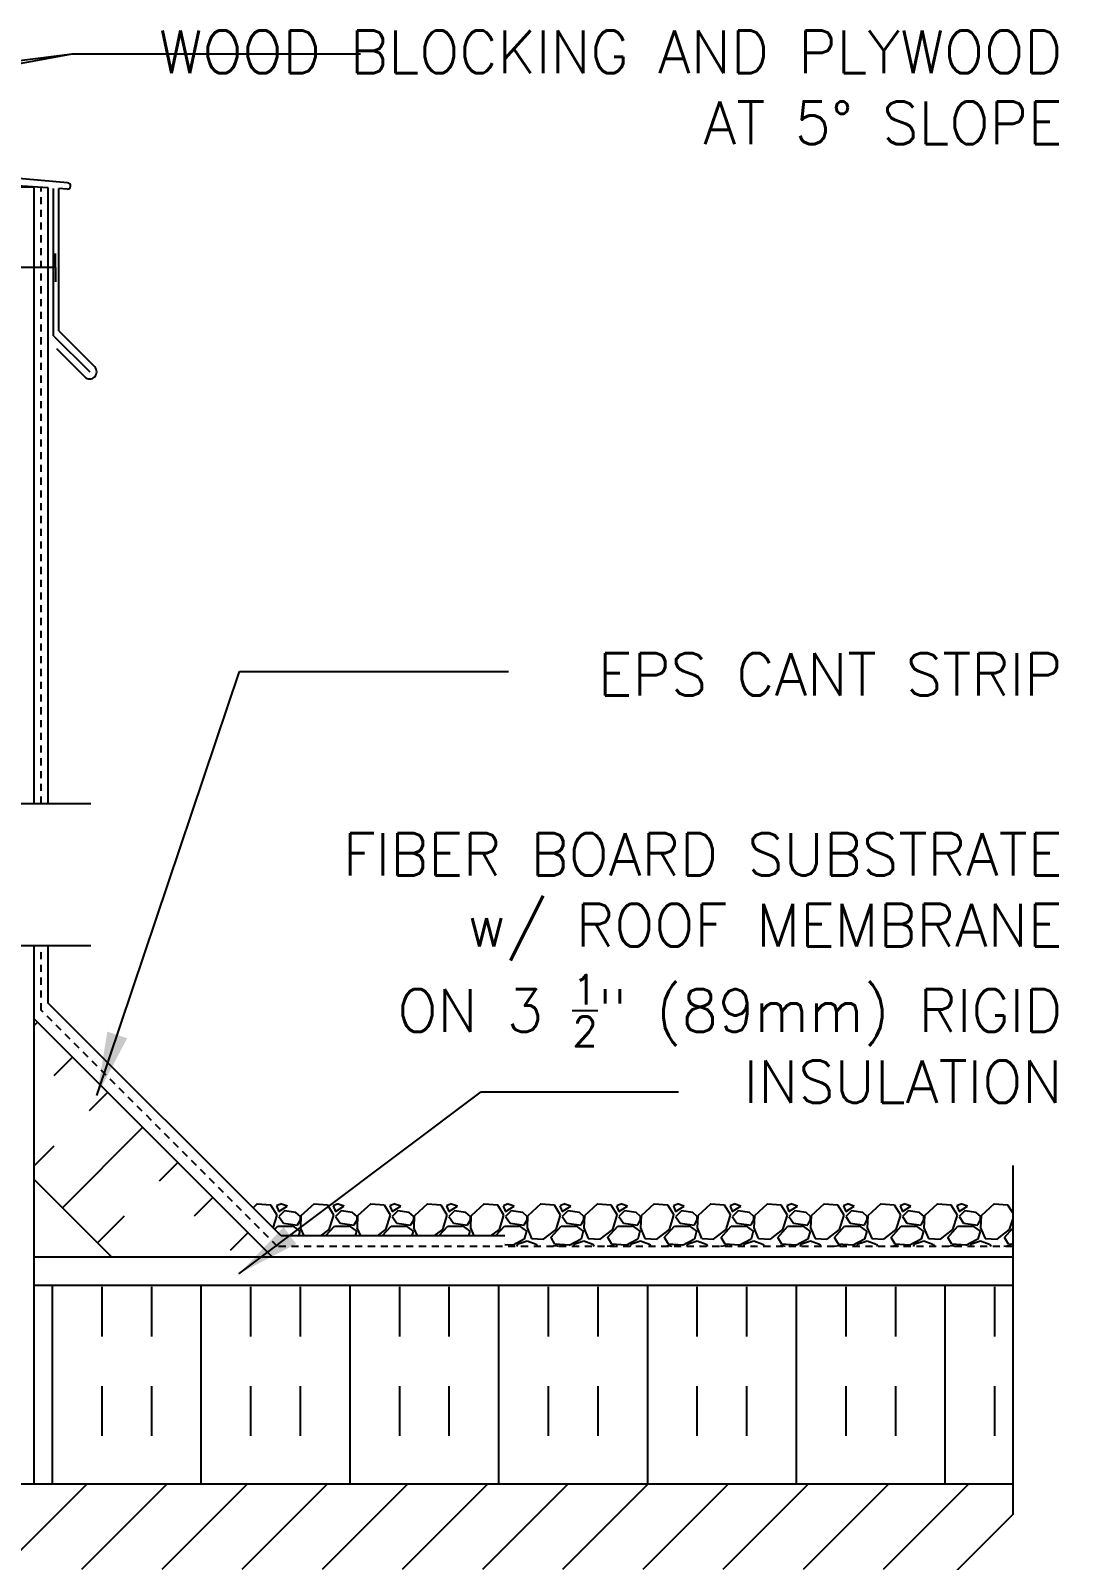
# Model space of a CAD drawing. Header units: inches. Extents: x 75 to 212, y 118 to 203.
# Drawn here: x 193.33 to 211.65, y 175.05 to 202.03 of the extents above; entities that cross this region are included whole.
import ezdxf

# ---------------------------------------------------------------- set-up
doc = ezdxf.new("R2010")
doc.units = ezdxf.units.IN
doc.header["$LTSCALE"] = 0.5
doc.header["$MEASUREMENT"] = 0
doc.linetypes.add('DASHED2', pattern=[0.375, 0.25, -0.125])
for name, color, linetype in [('HATCH', 12, 'Continuous'), ('line25', 2, 'Continuous'), ('LINE50', 5, 'Continuous'), ('LINE9', 9, 'Continuous'), ('TEXT', 4, 'Continuous')]:
    doc.layers.add(name, color=color, linetype=linetype)
doc.styles.add('DIM', font='romans.shx', dxfattribs={"width": 0.7})
doc.styles.add('ROMANS', font='romans.shx', dxfattribs={"height": 0.75})
doc.dimstyles.new('ext_12', dxfattribs={"dimscale": 12, "dimtxt": 0.09375, "dimasz": 0.09375, "dimexe": 0.09375, "dimexo": 0.0625, "dimgap": 0.0625, "dimtad": 1, "dimdec": 1, "dimzin": 3, "dimdsep": 46, "dimlunit": 4, "dimtxsty": 'DIM', "dimcen": 0.09, "dimdle": 0.09375, "dimclrt": 4, "dimadec": 0, "dimazin": 0, "dimtfac": 1, "dimtdec": 1, "dimtmove": 2, "dimatfit": 3, "dimfxl": 1, "dimfrac": 2, "dimtolj": 1, "dimtzin": 0, "dimarcsym": 0})

msp = doc.modelspace()

# ---------------------------------------------------------------- hatches: boundary and pattern name
at = {"layer": 'HATCH'}
h = msp.add_hatch(dxfattribs=at)
h.set_pattern_fill('INSUL', color=256, scale=7, angle=45, style=0)
h.set_pattern_definition([(45, (86.0887, 21.4948), (-1.856155, 1.856155), []), (45, (85.47, 22.1135), (-1.856155, 1.856155), [0.875, -0.875]), (45, (84.8513, 22.7323), (-1.856155, 1.856155), [0.875, -0.875])])
h.paths.add_polyline_path([(194.64, 180.521), (197.469, 180.521), (193.392, 184.598), (193.392, 181.769)])
h = msp.add_hatch(dxfattribs=at)
h.set_pattern_fill('INSUL', color=256, scale=7, angle=90, style=0)
h.set_pattern_definition([(90, (86.0887, 21.4948), (-2.625, 2e-16), []), (90, (85.2137, 21.4948), (-2.625, 2e-16), [0.875, -0.875]), (90, (84.3387, 21.4948), (-2.625, 2e-16), [0.875, -0.875])])
h.paths.add_polyline_path([(210.655, 176.396), (210.655, 179.896), (193.392, 179.896), (193.392, 176.396)])
h = msp.add_hatch(dxfattribs=at)
h.set_pattern_fill('ANSI31', color=256, scale=8, style=0)
h.set_pattern_definition([(45, (86.0887, 21.4948), (-0.707107, 0.707107), [])])
h.paths.add_polyline_path([(209.694, 174.896), (210.655, 175.857), (210.655, 176.396), (186.767, 176.396), (186.767, 174.896)])

# ---------------------------------------------------------------- linework, layer by layer
for p, q in [((193.983, 199.348), (171.017, 201.358)), ((193.642, 199.255), (192.335, 199.346)), ((193.642, 188.396), (193.642, 199.255)), ((193.736, 196.65), (193.736, 199.248)), ((193.973, 199.235), (193.829, 199.244)), ((193.829, 196.733), (193.829, 199.244)), ((193.829, 196.733), (194.461, 196.102)), ((193.736, 196.65), (194.372, 196.013)), ((193.785, 196.424), (194.284, 195.925)), ((193.642, 184.878), (193.642, 185.896)), ((197.749, 180.771), (193.642, 184.878)), ((197.329, 181.335), (197.254, 181.266)), ((197.569, 181.314), (197.329, 181.334)), ((197.739, 181.334), (197.669, 181.304)), ((197.859, 181.295), (197.739, 181.335)), ((198.329, 181.335), (198.099, 181.125)), ((198.569, 181.314), (198.329, 181.334)), ((198.739, 181.334), (198.669, 181.304)), ((198.859, 181.295), (198.739, 181.335)), ((199.329, 181.335), (199.099, 181.125)), ((199.569, 181.314), (199.329, 181.334)), ((199.739, 181.334), (199.669, 181.304)), ((199.859, 181.295), (199.739, 181.335)), ((200.329, 181.335), (200.099, 181.125)), ((200.569, 181.314), (200.329, 181.334)), ((200.739, 181.334), (200.669, 181.304)), ((200.859, 181.295), (200.739, 181.335)), ((201.329, 181.335), (201.099, 181.125)), ((201.569, 181.314), (201.329, 181.334)), ((201.739, 181.334), (201.669, 181.304)), ((201.859, 181.295), (201.739, 181.335)), ((202.329, 181.335), (202.099, 181.125)), ((202.569, 181.314), (202.329, 181.334)), ((202.739, 181.334), (202.669, 181.304)), ((202.859, 181.295), (202.739, 181.335)), ((203.329, 181.335), (203.099, 181.125)), ((203.569, 181.314), (203.329, 181.334)), ((203.739, 181.334), (203.669, 181.304)), ((203.859, 181.295), (203.739, 181.335)), ((204.329, 181.335), (204.099, 181.125)), ((204.569, 181.314), (204.329, 181.334)), ((204.739, 181.334), (204.669, 181.304)), ((204.859, 181.295), (204.739, 181.335)), ((205.329, 181.335), (205.099, 181.125)), ((205.569, 181.314), (205.329, 181.334)), ((205.739, 181.334), (205.669, 181.304)), ((205.859, 181.295), (205.739, 181.335)), ((206.329, 181.335), (206.099, 181.125)), ((206.569, 181.314), (206.329, 181.334)), ((206.739, 181.334), (206.669, 181.304)), ((206.859, 181.295), (206.739, 181.335)), ((207.329, 181.335), (207.099, 181.125)), ((207.569, 181.314), (207.329, 181.334)), ((207.739, 181.334), (207.669, 181.304)), ((207.859, 181.295), (207.739, 181.335)), ((208.329, 181.335), (208.099, 181.125)), ((208.569, 181.314), (208.329, 181.334)), ((208.739, 181.334), (208.669, 181.304)), ((208.859, 181.295), (208.739, 181.335)), ((209.329, 181.335), (209.099, 181.125)), ((209.569, 181.314), (209.329, 181.334)), ((209.739, 181.334), (209.669, 181.304)), ((209.859, 181.295), (209.739, 181.335)), ((210.329, 181.335), (210.099, 181.125)), ((210.569, 181.314), (210.329, 181.334)), ((197.68, 181.135), (197.57, 181.315)), ((197.608, 180.912), (197.679, 181.135)), ((197.668, 181.305), (197.708, 181.205)), ((197.708, 181.205), (197.858, 181.295)), ((197.708, 181.115), (197.788, 180.995)), ((197.809, 181.215), (197.709, 181.115)), ((198.01, 181.185), (197.81, 181.215)), ((198.09, 181.113), (198.01, 181.183)), ((198.039, 180.965), (198.089, 181.055)), ((198.098, 181.125), (198.088, 180.915)), ((198.089, 181.055), (198.089, 181.115)), ((198.68, 181.135), (198.57, 181.315)), ((198.599, 180.885), (198.679, 181.135)), ((198.668, 181.305), (198.708, 181.205)), ((198.708, 181.205), (198.858, 181.295)), ((198.708, 181.115), (198.788, 180.995)), ((198.809, 181.215), (198.709, 181.115)), ((199.01, 181.185), (198.81, 181.215)), ((199.09, 181.113), (199.01, 181.183)), ((199.039, 180.965), (199.089, 181.055)), ((199.098, 181.125), (199.088, 180.915)), ((199.089, 181.055), (199.089, 181.115)), ((199.68, 181.135), (199.57, 181.315)), ((199.599, 180.885), (199.679, 181.135)), ((199.668, 181.305), (199.708, 181.205)), ((199.708, 181.205), (199.858, 181.295)), ((199.708, 181.115), (199.788, 180.995)), ((199.809, 181.215), (199.709, 181.115)), ((200.01, 181.185), (199.81, 181.215)), ((200.09, 181.113), (200.01, 181.183)), ((200.039, 180.965), (200.089, 181.055)), ((200.098, 181.125), (200.088, 180.915)), ((200.089, 181.055), (200.089, 181.115)), ((200.68, 181.135), (200.57, 181.315)), ((200.599, 180.885), (200.679, 181.135)), ((200.668, 181.305), (200.708, 181.205)), ((200.708, 181.205), (200.858, 181.295)), ((200.708, 181.115), (200.788, 180.995)), ((200.809, 181.215), (200.709, 181.115)), ((201.01, 181.185), (200.81, 181.215)), ((201.09, 181.113), (201.01, 181.183)), ((201.039, 180.965), (201.089, 181.055)), ((201.098, 181.125), (201.088, 180.915)), ((201.089, 181.055), (201.089, 181.115)), ((201.68, 181.135), (201.57, 181.315)), ((201.599, 180.885), (201.679, 181.135)), ((201.668, 181.305), (201.708, 181.205)), ((201.708, 181.205), (201.858, 181.295)), ((201.708, 181.115), (201.788, 180.995)), ((201.809, 181.215), (201.709, 181.115)), ((202.01, 181.185), (201.81, 181.215)), ((202.09, 181.113), (202.01, 181.183)), ((202.039, 180.965), (202.089, 181.055)), ((202.098, 181.125), (202.088, 180.915)), ((202.089, 181.055), (202.089, 181.115)), ((202.68, 181.135), (202.57, 181.315)), ((202.599, 180.885), (202.679, 181.135)), ((202.668, 181.305), (202.708, 181.205)), ((202.708, 181.205), (202.858, 181.295)), ((202.708, 181.115), (202.788, 180.995)), ((202.809, 181.215), (202.709, 181.115)), ((203.01, 181.185), (202.81, 181.215)), ((203.09, 181.113), (203.01, 181.183)), ((203.039, 180.965), (203.089, 181.055)), ((203.098, 181.125), (203.088, 180.915)), ((203.089, 181.055), (203.089, 181.115)), ((203.68, 181.135), (203.57, 181.315)), ((203.599, 180.885), (203.679, 181.135)), ((203.668, 181.305), (203.708, 181.205)), ((203.708, 181.205), (203.858, 181.295)), ((203.708, 181.115), (203.788, 180.995)), ((203.809, 181.215), (203.709, 181.115)), ((204.01, 181.185), (203.81, 181.215)), ((204.09, 181.113), (204.01, 181.183)), ((204.039, 180.965), (204.089, 181.055)), ((204.098, 181.125), (204.088, 180.915)), ((204.089, 181.055), (204.089, 181.115)), ((204.68, 181.135), (204.57, 181.315)), ((204.599, 180.885), (204.679, 181.135)), ((204.668, 181.305), (204.708, 181.205)), ((204.708, 181.205), (204.858, 181.295)), ((204.708, 181.115), (204.788, 180.995)), ((204.809, 181.215), (204.709, 181.115)), ((205.01, 181.185), (204.81, 181.215)), ((205.09, 181.113), (205.01, 181.183)), ((205.039, 180.965), (205.089, 181.055)), ((205.098, 181.125), (205.088, 180.915)), ((205.089, 181.055), (205.089, 181.115)), ((205.68, 181.135), (205.57, 181.315)), ((205.599, 180.885), (205.679, 181.135)), ((205.668, 181.305), (205.708, 181.205)), ((205.708, 181.205), (205.858, 181.295)), ((205.708, 181.115), (205.788, 180.995)), ((205.809, 181.215), (205.709, 181.115)), ((206.01, 181.185), (205.81, 181.215)), ((206.09, 181.113), (206.01, 181.183)), ((206.039, 180.965), (206.089, 181.055)), ((206.098, 181.125), (206.088, 180.915)), ((206.089, 181.055), (206.089, 181.115)), ((206.68, 181.135), (206.57, 181.315)), ((206.599, 180.885), (206.679, 181.135)), ((206.668, 181.305), (206.708, 181.205)), ((206.708, 181.205), (206.858, 181.295)), ((206.708, 181.115), (206.788, 180.995)), ((206.809, 181.215), (206.709, 181.115)), ((207.01, 181.185), (206.81, 181.215)), ((207.09, 181.113), (207.01, 181.183)), ((207.039, 180.965), (207.089, 181.055)), ((207.098, 181.125), (207.088, 180.915)), ((207.089, 181.055), (207.089, 181.115)), ((207.68, 181.135), (207.57, 181.315)), ((207.599, 180.885), (207.679, 181.135)), ((207.668, 181.305), (207.708, 181.205)), ((207.708, 181.205), (207.858, 181.295)), ((207.708, 181.115), (207.788, 180.995)), ((207.809, 181.215), (207.709, 181.115)), ((208.01, 181.185), (207.81, 181.215)), ((208.09, 181.113), (208.01, 181.183)), ((208.039, 180.965), (208.089, 181.055)), ((208.098, 181.125), (208.088, 180.915)), ((208.089, 181.055), (208.089, 181.115)), ((208.68, 181.135), (208.57, 181.315)), ((208.599, 180.885), (208.679, 181.135)), ((208.668, 181.305), (208.708, 181.205)), ((208.708, 181.205), (208.858, 181.295)), ((208.708, 181.115), (208.788, 180.995)), ((208.809, 181.215), (208.709, 181.115)), ((209.01, 181.185), (208.81, 181.215)), ((209.09, 181.113), (209.01, 181.183)), ((209.039, 180.965), (209.089, 181.055)), ((209.098, 181.125), (209.088, 180.915)), ((209.089, 181.055), (209.089, 181.115)), ((209.68, 181.135), (209.57, 181.315)), ((209.599, 180.885), (209.679, 181.135)), ((209.668, 181.305), (209.708, 181.205)), ((209.708, 181.205), (209.858, 181.295)), ((209.708, 181.115), (209.788, 180.995)), ((209.809, 181.215), (209.709, 181.115)), ((210.01, 181.185), (209.81, 181.215)), ((210.09, 181.113), (210.01, 181.183)), ((210.039, 180.965), (210.089, 181.055)), ((210.098, 181.125), (210.088, 180.915)), ((210.089, 181.055), (210.089, 181.115)), ((210.655, 181.177), (210.57, 181.315)), ((210.599, 180.885), (210.655, 181.06)), ((197.635, 180.885), (197.689, 180.945)), ((197.689, 180.945), (197.949, 180.945)), ((197.789, 180.994), (198.039, 180.964)), ((197.948, 180.947), (198.078, 180.857)), ((198.079, 180.855), (198.055, 180.771)), ((198.087, 180.917), (198.149, 180.771)), ((198.45, 180.771), (198.599, 180.886)), ((198.532, 180.771), (198.689, 180.945)), ((198.689, 180.945), (198.949, 180.945)), ((198.789, 180.994), (199.039, 180.964)), ((198.948, 180.947), (199.078, 180.857)), ((199.079, 180.855), (199.055, 180.771)), ((199.087, 180.917), (199.149, 180.771)), ((199.45, 180.771), (199.599, 180.886)), ((199.532, 180.771), (199.689, 180.945)), ((199.689, 180.945), (199.949, 180.945)), ((199.789, 180.994), (200.039, 180.964)), ((199.948, 180.947), (200.078, 180.857)), ((200.079, 180.855), (200.055, 180.771)), ((200.087, 180.917), (200.149, 180.771)), ((200.45, 180.771), (200.599, 180.886)), ((200.532, 180.771), (200.689, 180.945)), ((200.689, 180.945), (200.949, 180.945)), ((200.789, 180.994), (201.039, 180.964)), ((200.948, 180.947), (201.078, 180.857)), ((201.079, 180.855), (201.055, 180.771)), ((201.087, 180.917), (201.149, 180.771)), ((201.45, 180.771), (201.599, 180.886)), ((201.532, 180.771), (201.689, 180.945)), ((201.689, 180.945), (201.949, 180.945)), ((201.789, 180.994), (202.039, 180.964)), ((201.948, 180.947), (202.078, 180.857)), ((202.079, 180.855), (202.039, 180.715)), ((202.087, 180.917), (202.167, 180.727)), ((202.379, 180.716), (202.599, 180.886)), ((202.509, 180.745), (202.689, 180.945)), ((202.689, 180.945), (202.949, 180.945)), ((202.789, 180.994), (203.039, 180.964)), ((202.948, 180.947), (203.078, 180.857)), ((203.079, 180.855), (203.039, 180.715)), ((203.087, 180.917), (203.167, 180.727)), ((203.379, 180.716), (203.599, 180.886)), ((203.509, 180.745), (203.689, 180.945)), ((203.689, 180.945), (203.949, 180.945)), ((203.789, 180.994), (204.039, 180.964)), ((203.948, 180.947), (204.078, 180.857)), ((204.079, 180.855), (204.039, 180.715)), ((204.087, 180.917), (204.167, 180.727)), ((204.379, 180.716), (204.599, 180.886)), ((204.509, 180.745), (204.689, 180.945)), ((204.689, 180.945), (204.949, 180.945)), ((204.789, 180.994), (205.039, 180.964)), ((204.948, 180.947), (205.078, 180.857)), ((205.079, 180.855), (205.039, 180.715)), ((205.087, 180.917), (205.167, 180.727)), ((205.379, 180.716), (205.599, 180.886)), ((205.509, 180.745), (205.689, 180.945)), ((205.689, 180.945), (205.949, 180.945)), ((205.789, 180.994), (206.039, 180.964)), ((205.948, 180.947), (206.078, 180.857)), ((206.079, 180.855), (206.039, 180.715)), ((206.087, 180.917), (206.167, 180.727)), ((206.379, 180.716), (206.599, 180.886)), ((206.509, 180.745), (206.689, 180.945)), ((206.689, 180.945), (206.949, 180.945)), ((206.789, 180.994), (207.039, 180.964)), ((206.948, 180.947), (207.078, 180.857)), ((207.079, 180.855), (207.039, 180.715)), ((207.087, 180.917), (207.167, 180.727)), ((207.379, 180.716), (207.599, 180.886)), ((207.509, 180.745), (207.689, 180.945)), ((207.689, 180.945), (207.949, 180.945)), ((207.789, 180.994), (208.039, 180.964)), ((207.948, 180.947), (208.078, 180.857)), ((208.079, 180.855), (208.039, 180.715)), ((208.087, 180.917), (208.167, 180.727)), ((208.379, 180.716), (208.599, 180.886)), ((208.509, 180.745), (208.689, 180.945)), ((208.689, 180.945), (208.949, 180.945)), ((208.789, 180.994), (209.039, 180.964)), ((208.948, 180.947), (209.078, 180.857)), ((209.079, 180.855), (209.039, 180.715)), ((209.087, 180.917), (209.167, 180.727)), ((209.379, 180.716), (209.599, 180.886)), ((209.509, 180.745), (209.689, 180.945)), ((209.689, 180.945), (209.949, 180.945)), ((209.789, 180.994), (210.039, 180.964)), ((209.948, 180.947), (210.078, 180.857)), ((210.079, 180.855), (210.039, 180.715)), ((210.087, 180.917), (210.167, 180.727)), ((210.379, 180.716), (210.599, 180.886)), ((210.509, 180.745), (210.655, 180.907)), ((201.697, 180.771), (197.749, 180.771)), ((201.697, 180.646), (201.697, 180.646)), ((201.828, 180.607), (201.697, 180.617)), ((202.039, 180.714), (201.829, 180.604)), ((201.906, 180.583), (201.929, 180.635)), ((201.929, 180.635), (202.089, 180.685)), ((202.088, 180.685), (202.248, 180.625)), ((202.168, 180.724), (202.378, 180.714)), ((202.249, 180.625), (202.268, 180.583)), ((202.599, 180.594), (202.498, 180.583)), ((202.58, 180.624), (202.51, 180.744)), ((202.828, 180.607), (202.578, 180.627)), ((202.647, 180.583), (202.598, 180.595)), ((203.039, 180.714), (202.829, 180.604)), ((202.906, 180.583), (202.929, 180.635)), ((202.929, 180.635), (203.089, 180.685)), ((203.088, 180.685), (203.248, 180.625)), ((203.168, 180.724), (203.378, 180.714)), ((203.249, 180.625), (203.268, 180.583)), ((203.599, 180.594), (203.498, 180.583)), ((203.58, 180.624), (203.51, 180.744)), ((203.828, 180.607), (203.578, 180.627)), ((203.647, 180.583), (203.598, 180.595)), ((204.039, 180.714), (203.829, 180.604)), ((203.906, 180.583), (203.929, 180.635)), ((203.929, 180.635), (204.089, 180.685)), ((204.088, 180.685), (204.248, 180.625)), ((204.168, 180.724), (204.378, 180.714)), ((204.249, 180.625), (204.268, 180.583)), ((204.599, 180.594), (204.498, 180.583)), ((204.58, 180.624), (204.51, 180.744)), ((204.828, 180.607), (204.578, 180.627)), ((204.647, 180.583), (204.598, 180.595)), ((205.039, 180.714), (204.829, 180.604)), ((204.906, 180.583), (204.929, 180.635)), ((204.929, 180.635), (205.089, 180.685)), ((205.088, 180.685), (205.248, 180.625)), ((205.168, 180.724), (205.378, 180.714)), ((205.249, 180.625), (205.268, 180.583)), ((205.599, 180.594), (205.498, 180.583)), ((205.58, 180.624), (205.51, 180.744)), ((205.828, 180.607), (205.578, 180.627)), ((205.647, 180.583), (205.598, 180.595)), ((206.039, 180.714), (205.829, 180.604)), ((205.906, 180.583), (205.929, 180.635)), ((205.929, 180.635), (206.089, 180.685)), ((206.088, 180.685), (206.248, 180.625)), ((206.168, 180.724), (206.378, 180.714)), ((206.249, 180.625), (206.268, 180.583)), ((206.599, 180.594), (206.498, 180.583)), ((206.58, 180.624), (206.51, 180.744)), ((206.828, 180.607), (206.578, 180.627)), ((206.647, 180.583), (206.598, 180.595)), ((207.039, 180.714), (206.829, 180.604)), ((206.906, 180.583), (206.929, 180.635)), ((206.929, 180.635), (207.089, 180.685)), ((207.088, 180.685), (207.248, 180.625)), ((207.168, 180.724), (207.378, 180.714)), ((207.249, 180.625), (207.268, 180.583)), ((207.599, 180.594), (207.498, 180.583)), ((207.58, 180.624), (207.51, 180.744)), ((207.828, 180.607), (207.578, 180.627)), ((207.647, 180.583), (207.598, 180.595)), ((208.039, 180.714), (207.829, 180.604)), ((207.906, 180.583), (207.929, 180.635)), ((207.929, 180.635), (208.089, 180.685)), ((208.088, 180.685), (208.248, 180.625)), ((208.168, 180.724), (208.378, 180.714)), ((208.249, 180.625), (208.268, 180.583)), ((208.599, 180.594), (208.498, 180.583)), ((208.58, 180.624), (208.51, 180.744)), ((208.828, 180.607), (208.578, 180.627)), ((208.647, 180.583), (208.598, 180.595)), ((209.039, 180.714), (208.829, 180.604)), ((208.906, 180.583), (208.929, 180.635)), ((208.929, 180.635), (209.089, 180.685)), ((209.088, 180.685), (209.248, 180.625)), ((209.168, 180.724), (209.378, 180.714)), ((209.249, 180.625), (209.268, 180.583)), ((209.599, 180.594), (209.498, 180.583)), ((209.58, 180.624), (209.51, 180.744)), ((209.828, 180.607), (209.578, 180.627)), ((209.647, 180.583), (209.598, 180.595)), ((210.039, 180.714), (209.829, 180.604)), ((209.906, 180.583), (209.929, 180.635)), ((209.929, 180.635), (210.089, 180.685)), ((210.088, 180.685), (210.248, 180.625)), ((210.168, 180.724), (210.378, 180.714)), ((210.249, 180.625), (210.268, 180.583)), ((210.599, 180.594), (210.498, 180.583)), ((210.58, 180.624), (210.51, 180.744)), ((210.655, 180.62), (210.578, 180.627)), ((210.647, 180.583), (210.598, 180.595))]:
    msp.add_line(p, q, dxfattribs=at)
for centre, radius, start, end in [((193.978, 199.292), 0.0567, 265, 85), ((194.372, 196.013), 0.125, 225, 45)]:
    msp.add_arc(centre, radius, start, end, dxfattribs=at)
at = {"layer": 'line25'}
for p, q in [((193.392, 199.272), (192.892, 199.272)), ((193.392, 188.396), (193.392, 199.272)), ((193.392, 176.396), (193.392, 185.896)), ((197.594, 180.396), (193.392, 184.598)), ((194.765, 180.396), (193.392, 181.769))]:
    msp.add_line(p, q, dxfattribs=at)
for points in [[(210.655, 179.896), (193.392, 179.896)], [(210.655, 176.396), (186.767, 176.396), (186.767, 168.396)]]:
    msp.add_lwpolyline(points, dxfattribs=at)
at = {"layer": 'LINE50', "color": 9, "linetype": 'DASHED2'}
for p, q in [((193.517, 188.396), (193.517, 199.264)), ((193.517, 184.753), (193.517, 185.896)), ((197.687, 180.583), (193.517, 184.753)), ((210.655, 180.583), (197.687, 180.583))]:
    msp.add_line(p, q, dxfattribs=at)
at = {"layer": 'LINE9'}
for q in [(193.77, 198.1), (191.924, 197.85), (193.77, 197.6)]:
    msp.add_line((193.77, 197.85), q, dxfattribs=at)
for points in [[(170.169, 188.396), (181.281, 188.396), (182.281, 187.396), (182.281, 189.396), (183.281, 188.396), (194.392, 188.396)], [(170.169, 185.896), (181.281, 185.896), (182.281, 184.896), (182.281, 186.896), (183.281, 185.896), (194.392, 185.896)], [(210.655, 182.014), (210.655, 175.857), (209.655, 174.857), (210.655, 174.857), (211.655, 174.857), (210.655, 173.857), (210.655, 167.245)], [(210.655, 180.396), (193.392, 180.396)]]:
    msp.add_lwpolyline(points, dxfattribs=at)

# ---------------------------------------------------------------- texts
at = {"layer": 'TEXT', "char_height": 0.75, "attachment_point": 3, "style": 'ROMANS'}
for s, insert, width in [('\\A1;WOOD BLOCKING AND PLYWOOD \\PAT 5%%D SLOPE', (211.532, 202.031), 17.3954), ('\\A1;EPS CANT STRIP', (211.532, 191.053), 9.59335), ('\\A1;FIBER BOARD SUBSTRATE\\Pw/ ROOF MEMBRANE \\PON 3 {\\H0.7x;\\S1/2;}" (89mm) RIGID \\PINSULATION', (211.532, 187.877), 26.1134)]:
    msp.add_mtext(s, dxfattribs=dict(at, insert=insert, width=width))

# ---------------------------------------------------------------- leaders
at = {"layer": 'TEXT'}
for points in [[(177.142, 198.521), (194.061, 201.62)], [(182.505, 200.184), (194.061, 201.62), (199.149, 201.62)], [(194.5, 183.25), (197.014, 190.729), (201.761, 190.729)], [(197.005, 180.104), (201.276, 183.316), (204.757, 183.316)]]:
    msp.add_leader(points, dimstyle='ext_12', override={"dimgap": 0.0625, "dimtad": 0}, dxfattribs=at)

doc.saveas('drawing.dxf')
